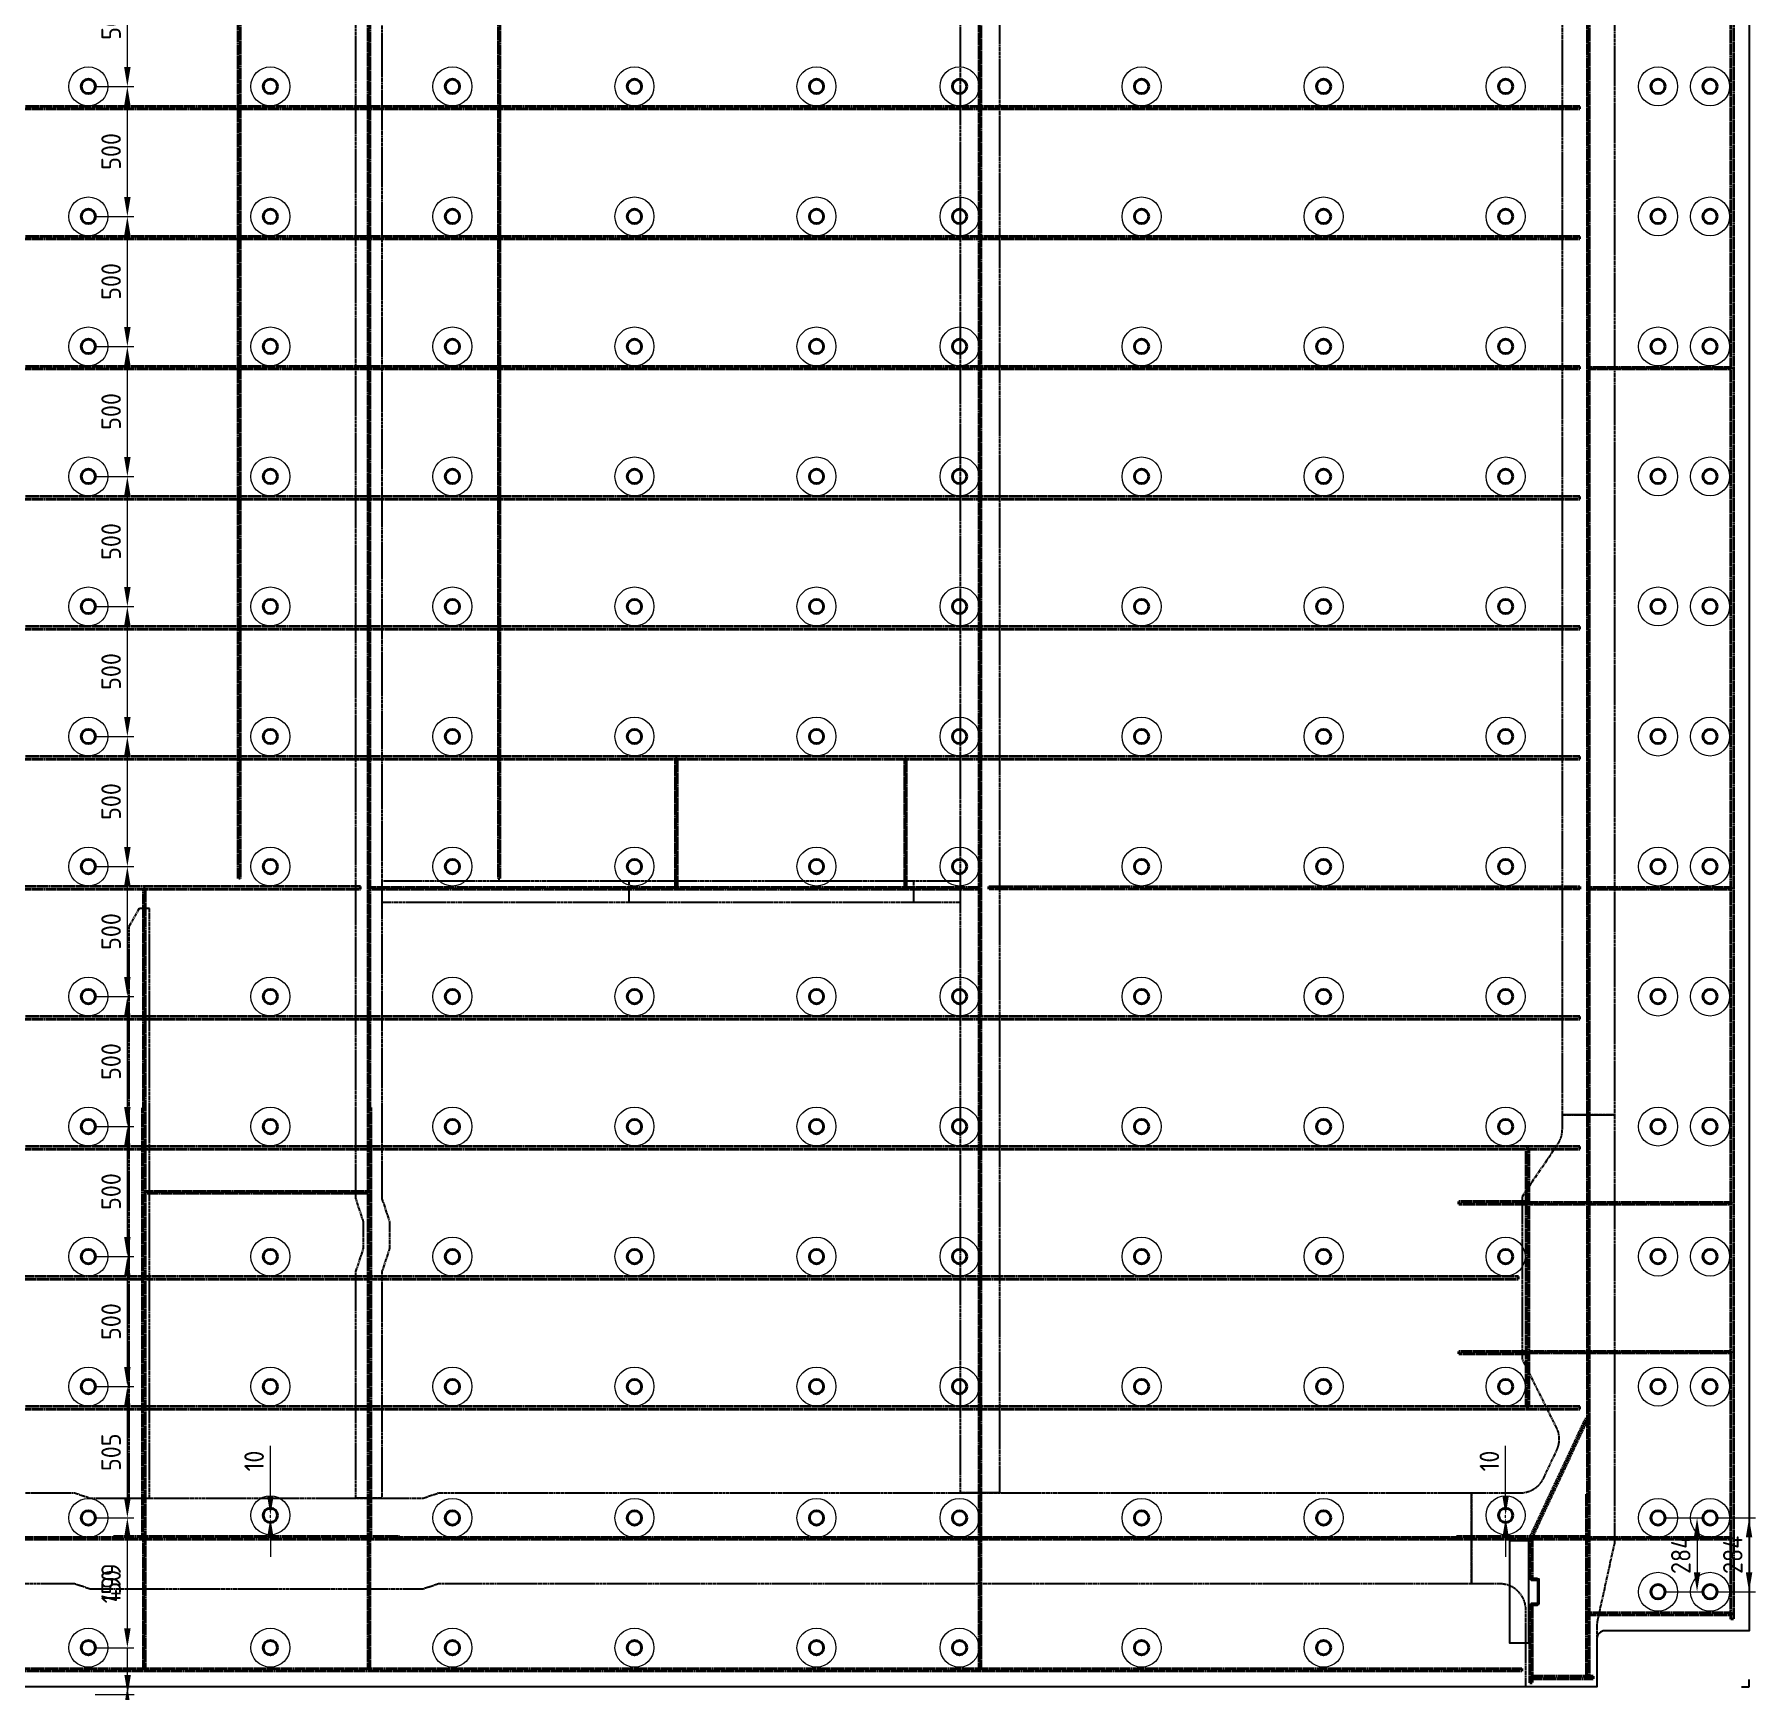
# Model space of a CAD drawing. Header units: millimetres. Extents: x -15442 to 12548, y -1071 to 35649.
# Drawn here: x 5634 to 12252, y 10159 to 16528 of the extents above; entities that cross this region are included whole.
import ezdxf

# ---------------------------------------------------------------- set-up
doc = ezdxf.new("R2010")
doc.units = ezdxf.units.MM
for name, pattern in [('AM_ISO02W050', [7.5, 6, -1.5]), ('AM_ISO08W050', [18, 12, -1.5, 3, -1.5]), ('AM_ISO09W050', [22.5, 12, -1.5, 3, -1.5, 3, -1.5])]:
    doc.linetypes.add(name, pattern=pattern)
for name, color, linetype, lineweight in [('Mechanical-AM_0', 7, 'Continuous', 40), ('Mechanical-AM_11', 3, 'AM_ISO09W050', 25), ('Mechanical-AM_3', 6, 'AM_ISO02W050', 35), ('Mechanical-AM_7', 4, 'AM_ISO08W050', 25), ('Mechanical-AM_9', 253, 'Continuous', 0)]:
    doc.layers.add(name, color=color, linetype=linetype, lineweight=lineweight)
doc.styles.get("Standard").update_dxf_attribs({"font": 'ISOCP.SHX'})
doc.dimstyles.new('AM_ISO', dxfattribs={"dimtxt": 3, "dimasz": 3, "dimexe": 1, "dimexo": 1, "dimgap": 1, "dimtad": 1, "dimdec": 0, "dimdsep": 46, "dimtxsty": 'Standard', "dimcen": 0, "dimclrd": 256, "dimclre": 256, "dimclrt": 2, "dimadec": 0, "dimazin": 2, "dimtp": 0.1, "dimtm": 0.1, "dimtfac": 0.71, "dimtdec": 0, "dimtmove": 0, "dimatfit": 3, "dimfxl": 1, "dimtzin": 0, "dimlwd": -1, "dimlwe": -1, "dimarcsym": 1})

# ---------------------------------------------------------------- blocks, each defined once
blk = doc.blocks.new('cover in closed box DN90xSCH40')
for points in [[(30, 51), (5, 51), (5, 45), (30, 45)], [(36, -48), (36, 48), (30, 48), (30, -48)], [(30, -45), (5, -45), (5, -51), (30, -51)]]:
    blk.add_lwpolyline(points, close=True)
for points in [[(5, 51), (2, 51), (5, 48)], [(30, 48), (30, 51), (33, 48)], [(5, -51), (5, -48), (2, -51)], [(30, -48), (30, -51), (33, -48)]]:
    blk.add_solid(points)
blk = doc.blocks.new('*D2284')
at = {"layer": 'Defpoints', "color": 0, "transparency": 16777216}
for p in [(5841.2, 10324.2), (5991.2, 10324.2), (5841.2, 10174.2)]:
    blk.add_point(p, dxfattribs=at)
at = {"layer": 'Mechanical-AM_9', "transparency": 16777216}
for p, q in [((5991.2, 10399.2), (5991.2, 10644.3)), ((5866.2, 10324.2), (6016.2, 10324.2)), ((5991.2, 10174.2), (5991.2, 10324.2)), ((5866.2, 10174.2), (6016.2, 10174.2)), ((5991.2, 10099.2), (5991.2, 10024.2))]:
    blk.add_line(p, q, dxfattribs=at)
for points in [[(5978.7, 10399.2), (6003.7, 10399.2), (5991.2, 10324.2)], [(5978.7, 10099.2), (6003.7, 10099.2), (5991.2, 10174.2)]]:
    blk.add_solid(points, dxfattribs=at)
at = {"layer": 'Mechanical-AM_9', "color": 2, "transparency": 16777216, "insert": (5928.7, 10559.3), "char_height": 75, "attachment_point": 5, "rotation": 90}
blk.add_mtext('150', dxfattribs=at)
blk = doc.blocks.new('*D2283')
at = {"layer": 'Defpoints', "color": 0, "transparency": 16777216}
for p in [(5841.2, 10823.3), (5991.2, 10823.3), (5841.2, 10324.2)]:
    blk.add_point(p, dxfattribs=at)
at = {"layer": 'Mechanical-AM_9', "transparency": 16777216}
for p, q in [((5866.2, 10823.3), (6016.2, 10823.3)), ((5991.2, 10399.2), (5991.2, 10748.3)), ((5866.2, 10324.2), (6016.2, 10324.2))]:
    blk.add_line(p, q, dxfattribs=at)
for points in [[(5978.7, 10748.3), (6003.7, 10748.3), (5991.2, 10823.3)], [(5978.7, 10399.2), (6003.7, 10399.2), (5991.2, 10324.2)]]:
    blk.add_solid(points, dxfattribs=at)
at = {"layer": 'Mechanical-AM_9', "color": 2, "transparency": 16777216, "insert": (5928.7, 10573.8), "char_height": 75, "attachment_point": 5, "rotation": 90}
blk.add_mtext('499', dxfattribs=at)
blk = doc.blocks.new('*D2282')
at = {"layer": 'Defpoints', "color": 0, "transparency": 16777216}
for p in [(5841.2, 11328.3), (5991.2, 11328.3), (5841.2, 10823.3)]:
    blk.add_point(p, dxfattribs=at)
at = {"layer": 'Mechanical-AM_9', "transparency": 16777216}
for p, q in [((5866.2, 11328.3), (6016.2, 11328.3)), ((5991.2, 10898.3), (5991.2, 11253.3)), ((5866.2, 10823.3), (6016.2, 10823.3))]:
    blk.add_line(p, q, dxfattribs=at)
for points in [[(5978.7, 11253.3), (6003.7, 11253.3), (5991.2, 11328.3)], [(5978.7, 10898.3), (6003.7, 10898.3), (5991.2, 10823.3)]]:
    blk.add_solid(points, dxfattribs=at)
at = {"layer": 'Mechanical-AM_9', "color": 2, "transparency": 16777216, "insert": (5928.7, 11075.8), "char_height": 75, "attachment_point": 5, "rotation": 90}
blk.add_mtext('505', dxfattribs=at)
blk = doc.blocks.new('*D2281')
at = {"layer": 'Defpoints', "color": 0, "transparency": 16777216}
for p in [(5841.2, 11828.3), (5991.2, 11828.3), (5841.2, 11328.3)]:
    blk.add_point(p, dxfattribs=at)
at = {"layer": 'Mechanical-AM_9', "transparency": 16777216}
for p, q in [((5866.2, 11828.3), (6016.2, 11828.3)), ((5991.2, 11403.3), (5991.2, 11753.3)), ((5866.2, 11328.3), (6016.2, 11328.3))]:
    blk.add_line(p, q, dxfattribs=at)
for points in [[(5978.7, 11753.3), (6003.7, 11753.3), (5991.2, 11828.3)], [(5978.7, 11403.3), (6003.7, 11403.3), (5991.2, 11328.3)]]:
    blk.add_solid(points, dxfattribs=at)
at = {"layer": 'Mechanical-AM_9', "color": 2, "transparency": 16777216, "insert": (5928.7, 11578.3), "char_height": 75, "attachment_point": 5, "rotation": 90}
blk.add_mtext('500', dxfattribs=at)
blk = doc.blocks.new('*D2280')
at = {"layer": 'Defpoints', "color": 0, "transparency": 16777216}
for p in [(5841.2, 12328.3), (5991.2, 12328.3), (5841.2, 11828.3)]:
    blk.add_point(p, dxfattribs=at)
at = {"layer": 'Mechanical-AM_9', "transparency": 16777216}
for p, q in [((5866.2, 12328.3), (6016.2, 12328.3)), ((5991.2, 11903.3), (5991.2, 12253.3)), ((5866.2, 11828.3), (6016.2, 11828.3))]:
    blk.add_line(p, q, dxfattribs=at)
for points in [[(5978.7, 12253.3), (6003.7, 12253.3), (5991.2, 12328.3)], [(5978.7, 11903.3), (6003.7, 11903.3), (5991.2, 11828.3)]]:
    blk.add_solid(points, dxfattribs=at)
at = {"layer": 'Mechanical-AM_9', "color": 2, "transparency": 16777216, "insert": (5928.7, 12078.3), "char_height": 75, "attachment_point": 5, "rotation": 90}
blk.add_mtext('500', dxfattribs=at)
blk = doc.blocks.new('*D2279')
at = {"layer": 'Defpoints', "color": 0, "transparency": 16777216}
for p in [(5841.2, 12828.3), (5991.2, 12828.3), (5841.2, 12328.3)]:
    blk.add_point(p, dxfattribs=at)
at = {"layer": 'Mechanical-AM_9', "transparency": 16777216}
for p, q in [((5866.2, 12828.3), (6016.2, 12828.3)), ((5991.2, 12403.3), (5991.2, 12753.3)), ((5866.2, 12328.3), (6016.2, 12328.3))]:
    blk.add_line(p, q, dxfattribs=at)
for points in [[(5978.7, 12753.3), (6003.7, 12753.3), (5991.2, 12828.3)], [(5978.7, 12403.3), (6003.7, 12403.3), (5991.2, 12328.3)]]:
    blk.add_solid(points, dxfattribs=at)
at = {"layer": 'Mechanical-AM_9', "color": 2, "transparency": 16777216, "insert": (5928.7, 12578.3), "char_height": 75, "attachment_point": 5, "rotation": 90}
blk.add_mtext('500', dxfattribs=at)
blk = doc.blocks.new('*D2278')
at = {"layer": 'Defpoints', "color": 0, "transparency": 16777216}
for p in [(5841.2, 13328.3), (5991.2, 13328.3), (5841.2, 12828.3)]:
    blk.add_point(p, dxfattribs=at)
at = {"layer": 'Mechanical-AM_9', "transparency": 16777216}
for p, q in [((5866.2, 13328.3), (6016.2, 13328.3)), ((5991.2, 12903.3), (5991.2, 13253.3)), ((5866.2, 12828.3), (6016.2, 12828.3))]:
    blk.add_line(p, q, dxfattribs=at)
for points in [[(5978.7, 13253.3), (6003.7, 13253.3), (5991.2, 13328.3)], [(5978.7, 12903.3), (6003.7, 12903.3), (5991.2, 12828.3)]]:
    blk.add_solid(points, dxfattribs=at)
at = {"layer": 'Mechanical-AM_9', "color": 2, "transparency": 16777216, "insert": (5928.7, 13078.3), "char_height": 75, "attachment_point": 5, "rotation": 90}
blk.add_mtext('500', dxfattribs=at)
blk = doc.blocks.new('*D2277')
at = {"layer": 'Defpoints', "color": 0, "transparency": 16777216}
for p in [(5841.2, 13828.3), (5991.2, 13828.3), (5841.2, 13328.3)]:
    blk.add_point(p, dxfattribs=at)
at = {"layer": 'Mechanical-AM_9', "transparency": 16777216}
for p, q in [((5866.2, 13828.3), (6016.2, 13828.3)), ((5991.2, 13403.3), (5991.2, 13753.3)), ((5866.2, 13328.3), (6016.2, 13328.3))]:
    blk.add_line(p, q, dxfattribs=at)
for points in [[(5978.7, 13753.3), (6003.7, 13753.3), (5991.2, 13828.3)], [(5978.7, 13403.3), (6003.7, 13403.3), (5991.2, 13328.3)]]:
    blk.add_solid(points, dxfattribs=at)
at = {"layer": 'Mechanical-AM_9', "color": 2, "transparency": 16777216, "insert": (5928.7, 13578.3), "char_height": 75, "attachment_point": 5, "rotation": 90}
blk.add_mtext('500', dxfattribs=at)
blk = doc.blocks.new('*D2276')
at = {"layer": 'Defpoints', "color": 0, "transparency": 16777216}
for p in [(5841.2, 14328.3), (5991.2, 14328.3), (5841.2, 13828.3)]:
    blk.add_point(p, dxfattribs=at)
at = {"layer": 'Mechanical-AM_9', "transparency": 16777216}
for p, q in [((5866.2, 14328.3), (6016.2, 14328.3)), ((5991.2, 13903.3), (5991.2, 14253.3)), ((5866.2, 13828.3), (6016.2, 13828.3))]:
    blk.add_line(p, q, dxfattribs=at)
for points in [[(5978.7, 14253.3), (6003.7, 14253.3), (5991.2, 14328.3)], [(5978.7, 13903.3), (6003.7, 13903.3), (5991.2, 13828.3)]]:
    blk.add_solid(points, dxfattribs=at)
at = {"layer": 'Mechanical-AM_9', "color": 2, "transparency": 16777216, "insert": (5928.7, 14078.3), "char_height": 75, "attachment_point": 5, "rotation": 90}
blk.add_mtext('500', dxfattribs=at)
blk = doc.blocks.new('*D2275')
at = {"layer": 'Defpoints', "color": 0, "transparency": 16777216}
for p in [(5841.2, 14828.3), (5991.2, 14828.3), (5841.2, 14328.3)]:
    blk.add_point(p, dxfattribs=at)
at = {"layer": 'Mechanical-AM_9', "transparency": 16777216}
for p, q in [((5866.2, 14828.3), (6016.2, 14828.3)), ((5991.2, 14403.3), (5991.2, 14753.3)), ((5866.2, 14328.3), (6016.2, 14328.3))]:
    blk.add_line(p, q, dxfattribs=at)
for points in [[(5978.7, 14753.3), (6003.7, 14753.3), (5991.2, 14828.3)], [(5978.7, 14403.3), (6003.7, 14403.3), (5991.2, 14328.3)]]:
    blk.add_solid(points, dxfattribs=at)
at = {"layer": 'Mechanical-AM_9', "color": 2, "transparency": 16777216, "insert": (5928.7, 14578.3), "char_height": 75, "attachment_point": 5, "rotation": 90}
blk.add_mtext('500', dxfattribs=at)
blk = doc.blocks.new('*D2274')
at = {"layer": 'Defpoints', "color": 0, "transparency": 16777216}
for p in [(5841.2, 15328.3), (5991.2, 15328.3), (5841.2, 14828.3)]:
    blk.add_point(p, dxfattribs=at)
at = {"layer": 'Mechanical-AM_9', "transparency": 16777216}
for p, q in [((5866.2, 15328.3), (6016.2, 15328.3)), ((5991.2, 14903.3), (5991.2, 15253.3)), ((5866.2, 14828.3), (6016.2, 14828.3))]:
    blk.add_line(p, q, dxfattribs=at)
for points in [[(5978.7, 15253.3), (6003.7, 15253.3), (5991.2, 15328.3)], [(5978.7, 14903.3), (6003.7, 14903.3), (5991.2, 14828.3)]]:
    blk.add_solid(points, dxfattribs=at)
at = {"layer": 'Mechanical-AM_9', "color": 2, "transparency": 16777216, "insert": (5928.7, 15078.3), "char_height": 75, "attachment_point": 5, "rotation": 90}
blk.add_mtext('500', dxfattribs=at)
blk = doc.blocks.new('*D2273')
at = {"layer": 'Defpoints', "color": 0, "transparency": 16777216}
for p in [(5841.2, 15828.3), (5991.2, 15828.3), (5841.2, 15328.3)]:
    blk.add_point(p, dxfattribs=at)
at = {"layer": 'Mechanical-AM_9', "transparency": 16777216}
for p, q in [((5866.2, 15828.3), (6016.2, 15828.3)), ((5991.2, 15403.3), (5991.2, 15753.3)), ((5866.2, 15328.3), (6016.2, 15328.3))]:
    blk.add_line(p, q, dxfattribs=at)
for points in [[(5978.7, 15753.3), (6003.7, 15753.3), (5991.2, 15828.3)], [(5978.7, 15403.3), (6003.7, 15403.3), (5991.2, 15328.3)]]:
    blk.add_solid(points, dxfattribs=at)
at = {"layer": 'Mechanical-AM_9', "color": 2, "transparency": 16777216, "insert": (5928.7, 15578.3), "char_height": 75, "attachment_point": 5, "rotation": 90}
blk.add_mtext('500', dxfattribs=at)
blk = doc.blocks.new('*D2272')
at = {"layer": 'Defpoints', "color": 0, "transparency": 16777216}
for p in [(5841.2, 16328.3), (5991.2, 16328.3), (5841.2, 15828.3)]:
    blk.add_point(p, dxfattribs=at)
at = {"layer": 'Mechanical-AM_9', "transparency": 16777216}
for p, q in [((5866.2, 16328.3), (6016.2, 16328.3)), ((5991.2, 15903.3), (5991.2, 16253.3)), ((5866.2, 15828.3), (6016.2, 15828.3))]:
    blk.add_line(p, q, dxfattribs=at)
for points in [[(5978.7, 16253.3), (6003.7, 16253.3), (5991.2, 16328.3)], [(5978.7, 15903.3), (6003.7, 15903.3), (5991.2, 15828.3)]]:
    blk.add_solid(points, dxfattribs=at)
at = {"layer": 'Mechanical-AM_9', "color": 2, "transparency": 16777216, "insert": (5928.7, 16078.3), "char_height": 75, "attachment_point": 5, "rotation": 90}
blk.add_mtext('500', dxfattribs=at)
blk = doc.blocks.new('*D2271')
at = {"layer": 'Defpoints', "color": 0, "transparency": 16777216}
for p in [(5841.2, 16828.3), (5991.2, 16828.3), (5841.2, 16328.3)]:
    blk.add_point(p, dxfattribs=at)
at = {"layer": 'Mechanical-AM_9', "transparency": 16777216}
for p, q in [((5866.2, 16828.3), (6016.2, 16828.3)), ((5991.2, 16403.3), (5991.2, 16753.3)), ((5866.2, 16328.3), (6016.2, 16328.3))]:
    blk.add_line(p, q, dxfattribs=at)
for points in [[(5978.7, 16753.3), (6003.7, 16753.3), (5991.2, 16828.3)], [(5978.7, 16403.3), (6003.7, 16403.3), (5991.2, 16328.3)]]:
    blk.add_solid(points, dxfattribs=at)
at = {"layer": 'Mechanical-AM_9', "color": 2, "transparency": 16777216, "insert": (5928.7, 16578.3), "char_height": 75, "attachment_point": 5, "rotation": 90}
blk.add_mtext('500', dxfattribs=at)
blk = doc.blocks.new('*D2255')
at = {"layer": 'Defpoints', "color": 0, "transparency": 16777216}
for p in [(12077.3, 10823.3), (12077.3, 10539.2), (12227.3, 10539.2)]:
    blk.add_point(p, dxfattribs=at)
at = {"layer": 'Mechanical-AM_9', "transparency": 16777216}
for p, q in [((12102.3, 10823.3), (12252.3, 10823.3)), ((12227.3, 10748.3), (12227.3, 10614.2)), ((12102.3, 10539.2), (12252.3, 10539.2))]:
    blk.add_line(p, q, dxfattribs=at)
for points in [[(12214.8, 10748.3), (12239.8, 10748.3), (12227.3, 10823.3)], [(12214.8, 10614.2), (12239.8, 10614.2), (12227.3, 10539.2)]]:
    blk.add_solid(points, dxfattribs=at)
at = {"layer": 'Mechanical-AM_9', "color": 2, "transparency": 16777216, "insert": (12164.8, 10681.3), "char_height": 75, "attachment_point": 5, "rotation": 90}
blk.add_mtext('284', dxfattribs=at)
blk = doc.blocks.new('*D2253')
at = {"layer": 'Defpoints', "color": 0, "transparency": 16777216}
for p in [(11877.3, 10823.3), (11877.3, 10539.2), (12027.3, 10539.2)]:
    blk.add_point(p, dxfattribs=at)
at = {"layer": 'Mechanical-AM_9', "transparency": 16777216}
for p, q in [((11902.3, 10823.3), (12052.3, 10823.3)), ((12027.3, 10748.3), (12027.3, 10614.2)), ((11902.3, 10539.2), (12052.3, 10539.2))]:
    blk.add_line(p, q, dxfattribs=at)
for points in [[(12014.8, 10748.3), (12039.8, 10748.3), (12027.3, 10823.3)], [(12014.8, 10614.2), (12039.8, 10614.2), (12027.3, 10539.2)]]:
    blk.add_solid(points, dxfattribs=at)
at = {"layer": 'Mechanical-AM_9', "color": 2, "transparency": 16777216, "insert": (11964.8, 10681.3), "char_height": 75, "attachment_point": 5, "rotation": 90}
blk.add_mtext('284', dxfattribs=at)
blk = doc.blocks.new('*D2308')
at = {"layer": 'Defpoints', "color": 0, "transparency": 16777216}
for p in [(6541.2, 10833.3), (6541.2, 10833.3), (6541.2, 10823.3)]:
    blk.add_point(p, dxfattribs=at)
at = {"layer": 'Mechanical-AM_9', "transparency": 16777216}
for p, q in [((6541.2, 10908.3), (6541.2, 11100.9)), ((6541.2, 10823.3), (6541.2, 10833.3)), ((6541.2, 10748.3), (6541.2, 10673.3))]:
    blk.add_line(p, q, dxfattribs=at)
for points in [[(6528.7, 10908.3), (6553.7, 10908.3), (6541.2, 10833.3)], [(6528.7, 10748.3), (6553.7, 10748.3), (6541.2, 10823.3)]]:
    blk.add_solid(points, dxfattribs=at)
at = {"layer": 'Mechanical-AM_9', "color": 2, "transparency": 16777216, "insert": (6478.7, 11042.1), "char_height": 75, "attachment_point": 5, "rotation": 90}
blk.add_mtext('10', dxfattribs=at)
blk = doc.blocks.new('*D2309')
at = {"layer": 'Defpoints', "color": 0, "transparency": 16777216}
for p in [(11291.2, 10833.3), (11291.2, 10833.3), (11291.2, 10823.3)]:
    blk.add_point(p, dxfattribs=at)
at = {"layer": 'Mechanical-AM_9', "transparency": 16777216}
for p, q in [((11291.2, 10908.3), (11291.2, 11100.9)), ((11291.2, 10823.3), (11291.2, 10833.3)), ((11291.2, 10748.3), (11291.2, 10673.3))]:
    blk.add_line(p, q, dxfattribs=at)
for points in [[(11278.7, 10908.3), (11303.7, 10908.3), (11291.2, 10833.3)], [(11278.7, 10748.3), (11303.7, 10748.3), (11291.2, 10823.3)]]:
    blk.add_solid(points, dxfattribs=at)
at = {"layer": 'Mechanical-AM_9', "color": 2, "transparency": 16777216, "insert": (11228.7, 11042.1), "char_height": 75, "attachment_point": 5, "rotation": 90}
blk.add_mtext('10', dxfattribs=at)
blk = doc.blocks.new('*D2362')
at = {"layer": 'Defpoints', "color": 0, "transparency": 16777216}
for p in [(5842.3, 10144.2), (5842.3, 9994.2), (5992.3, 9994.2)]:
    blk.add_point(p, dxfattribs=at)
at = {"layer": 'Mechanical-AM_9', "transparency": 16777216}
for p, q in [((5992.3, 10219.2), (5992.3, 10294.2)), ((5867.3, 10144.2), (6017.3, 10144.2)), ((5992.3, 10144.2), (5992.3, 9994.2)), ((5867.3, 9994.2), (6017.3, 9994.2)), ((5992.3, 9919.2), (5992.3, 9674.2))]:
    blk.add_line(p, q, dxfattribs=at)
for points in [[(5979.8, 10219.2), (6004.8, 10219.2), (5992.3, 10144.2)], [(5979.8, 9919.2), (6004.8, 9919.2), (5992.3, 9994.2)]]:
    blk.add_solid(points, dxfattribs=at)
at = {"layer": 'Mechanical-AM_9', "color": 2, "transparency": 16777216, "insert": (5929.8, 9759.2), "char_height": 75, "attachment_point": 5, "rotation": 90}
blk.add_mtext('150', dxfattribs=at)
blk = doc.blocks.new('PNL_01_2_L.H_2_2_2_2_2_2', base_point=(-542.7, 10174.2))
for centre in [(5841.2, 16328.3), (6541.2, 16328.3), (7241.2, 16328.3), (7941.2, 16328.3), (8641.2, 16328.3), (9191.2, 16328.3), (9891.2, 16328.3), (10591.2, 16328.3), (11291.2, 16328.3), (11877.3, 16328.3), (12077.3, 16328.3), (5841.2, 15828.3), (6541.2, 15828.3), (7241.2, 15828.3), (7941.2, 15828.3), (8641.2, 15828.3), (9191.2, 15828.3), (9891.2, 15828.3), (10591.2, 15828.3), (11291.2, 15828.3), (11877.3, 15828.3), (12077.3, 15828.3), (5841.2, 15328.3), (6541.2, 15328.3), (7241.2, 15328.3), (7941.2, 15328.3), (8641.2, 15328.3), (9191.2, 15328.3), (9891.2, 15328.3), (10591.2, 15328.3), (11291.2, 15328.3), (11877.3, 15328.3), (12077.3, 15328.3), (5841.2, 14828.3), (6541.2, 14828.3), (7241.2, 14828.3), (7941.2, 14828.3), (8641.2, 14828.3), (9191.2, 14828.3), (9891.2, 14828.3), (10591.2, 14828.3), (11291.2, 14828.3), (11877.3, 14828.3), (12077.3, 14828.3), (5841.2, 14328.3), (6541.2, 14328.3), (7241.2, 14328.3), (7941.2, 14328.3), (8641.2, 14328.3), (9191.2, 14328.3), (9891.2, 14328.3), (10591.2, 14328.3), (11291.2, 14328.3), (11877.3, 14328.3), (12077.3, 14328.3), (5841.2, 13828.3), (6541.2, 13828.3), (7241.2, 13828.3), (7941.2, 13828.3), (8641.2, 13828.3), (9191.2, 13828.3), (9891.2, 13828.3), (10591.2, 13828.3), (11291.2, 13828.3), (11877.3, 13828.3), (12077.3, 13828.3), (5841.2, 13328.3), (6541.2, 13328.3), (7241.2, 13328.3), (7941.2, 13328.3), (8641.2, 13328.3), (9191.2, 13328.3), (9891.2, 13328.3), (10591.2, 13328.3), (11291.2, 13328.3), (11877.3, 13328.3), (12077.3, 13328.3), (5841.2, 12828.3), (6541.2, 12828.3), (7241.2, 12828.3), (7941.2, 12828.3), (8641.2, 12828.3), (9191.2, 12828.3), (9891.2, 12828.3), (10591.2, 12828.3), (11291.2, 12828.3), (11877.3, 12828.3), (12077.3, 12828.3), (5841.2, 12328.3), (6541.2, 12328.3), (7241.2, 12328.3), (7941.2, 12328.3), (8641.2, 12328.3), (9191.2, 12328.3), (9891.2, 12328.3), (10591.2, 12328.3), (11291.2, 12328.3), (11877.3, 12328.3), (12077.3, 12328.3), (5841.2, 11828.3), (6541.2, 11828.3), (7241.2, 11828.3), (7941.2, 11828.3), (8641.2, 11828.3), (9191.2, 11828.3), (9891.2, 11828.3), (10591.2, 11828.3), (11291.2, 11828.3), (11877.3, 11828.3), (12077.3, 11828.3), (5841.2, 11328.3), (6541.2, 11328.3), (7241.2, 11328.3), (7941.2, 11328.3), (8641.2, 11328.3), (9191.2, 11328.3), (9891.2, 11328.3), (10591.2, 11328.3), (11291.2, 11328.3), (11877.3, 11328.3), (12077.3, 11328.3), (6541.2, 10833.3), (11291.2, 10833.3), (5841.2, 10823.3), (7241.2, 10823.3), (7941.2, 10823.3), (8641.2, 10823.3), (9191.2, 10823.3), (9891.2, 10823.3), (10591.2, 10823.3), (5841.2, 10324.2), (6541.2, 10324.2), (7241.2, 10324.2), (7941.2, 10324.2), (8641.2, 10324.2), (9191.2, 10324.2), (9891.2, 10324.2), (10591.2, 10324.2)]:
    blk.add_circle(centre, 27.5)
at = {"color": 4}
for centre in [(11877.3, 10823.3), (12077.3, 10823.3), (11877.3, 10539.2), (12077.3, 10539.2)]:
    blk.add_circle(centre, 27.5, dxfattribs=at)
at = {"layer": 'Mechanical-AM_9'}
for centre in [(5841.2, 16328.3), (6541.2, 16328.3), (7241.2, 16328.3), (7941.2, 16328.3), (8641.2, 16328.3), (9191.2, 16328.3), (9891.2, 16328.3), (10591.2, 16328.3), (11291.2, 16328.3), (11877.3, 16328.3), (12077.3, 16328.3), (5841.2, 15828.3), (6541.2, 15828.3), (7241.2, 15828.3), (7941.2, 15828.3), (8641.2, 15828.3), (9191.2, 15828.3), (9891.2, 15828.3), (10591.2, 15828.3), (11291.2, 15828.3), (11877.3, 15828.3), (12077.3, 15828.3), (5841.2, 15328.3), (6541.2, 15328.3), (7241.2, 15328.3), (7941.2, 15328.3), (8641.2, 15328.3), (9191.2, 15328.3), (9891.2, 15328.3), (10591.2, 15328.3), (11291.2, 15328.3), (11877.3, 15328.3), (12077.3, 15328.3), (5841.2, 14828.3), (6541.2, 14828.3), (7241.2, 14828.3), (7941.2, 14828.3), (8641.2, 14828.3), (9191.2, 14828.3), (9891.2, 14828.3), (10591.2, 14828.3), (11291.2, 14828.3), (11877.3, 14828.3), (12077.3, 14828.3), (5841.2, 14328.3), (6541.2, 14328.3), (7241.2, 14328.3), (7941.2, 14328.3), (8641.2, 14328.3), (9191.2, 14328.3), (9891.2, 14328.3), (10591.2, 14328.3), (11291.2, 14328.3), (11877.3, 14328.3), (12077.3, 14328.3), (5841.2, 13828.3), (6541.2, 13828.3), (7241.2, 13828.3), (7941.2, 13828.3), (8641.2, 13828.3), (9191.2, 13828.3), (9891.2, 13828.3), (10591.2, 13828.3), (11291.2, 13828.3), (11877.3, 13828.3), (12077.3, 13828.3), (5841.2, 13328.3), (6541.2, 13328.3), (7241.2, 13328.3), (7941.2, 13328.3), (8641.2, 13328.3), (9191.2, 13328.3), (9891.2, 13328.3), (10591.2, 13328.3), (11291.2, 13328.3), (11877.3, 13328.3), (12077.3, 13328.3), (5841.2, 12828.3), (6541.2, 12828.3), (7241.2, 12828.3), (7941.2, 12828.3), (8641.2, 12828.3), (9191.2, 12828.3), (9891.2, 12828.3), (10591.2, 12828.3), (11291.2, 12828.3), (11877.3, 12828.3), (12077.3, 12828.3), (5841.2, 12328.3), (6541.2, 12328.3), (7241.2, 12328.3), (7941.2, 12328.3), (8641.2, 12328.3), (9191.2, 12328.3), (9891.2, 12328.3), (10591.2, 12328.3), (11291.2, 12328.3), (11877.3, 12328.3), (12077.3, 12328.3), (5841.2, 11828.3), (6541.2, 11828.3), (7241.2, 11828.3), (7941.2, 11828.3), (8641.2, 11828.3), (9191.2, 11828.3), (9891.2, 11828.3), (10591.2, 11828.3), (11291.2, 11828.3), (11877.3, 11828.3), (12077.3, 11828.3), (5841.2, 11328.3), (6541.2, 11328.3), (7241.2, 11328.3), (7941.2, 11328.3), (8641.2, 11328.3), (9191.2, 11328.3), (9891.2, 11328.3), (10591.2, 11328.3), (11291.2, 11328.3), (11877.3, 11328.3), (12077.3, 11328.3), (5841.2, 10823.3), (6541.2, 10833.3), (7241.2, 10823.3), (7941.2, 10823.3), (8641.2, 10823.3), (9191.2, 10823.3), (9891.2, 10823.3), (10591.2, 10823.3), (11291.2, 10833.3), (11877.3, 10823.3), (12077.3, 10823.3), (11877.3, 10539.2), (12077.3, 10539.2), (5841.2, 10324.2), (6541.2, 10324.2), (7241.2, 10324.2), (7941.2, 10324.2), (8641.2, 10324.2), (9191.2, 10324.2), (9891.2, 10324.2), (10591.2, 10324.2)]:
    blk.add_circle(centre, 75, dxfattribs=at)
for p1, p2, distance, picture, middle in [((5841.2, 16328.3), (5841.2, 16828.3), -150, '*D2271', (5928.7, 16578.3)), ((5841.2, 15828.3), (5841.2, 16328.3), -150, '*D2272', (5928.7, 16078.3)), ((5841.2, 15328.3), (5841.2, 15828.3), -150, '*D2273', (5928.7, 15578.3)), ((5841.2, 14828.3), (5841.2, 15328.3), -150, '*D2274', (5928.7, 15078.3)), ((5841.2, 14328.3), (5841.2, 14828.3), -150, '*D2275', (5928.7, 14578.3)), ((5841.2, 13828.3), (5841.2, 14328.3), -150, '*D2276', (5928.7, 14078.3)), ((5841.2, 13328.3), (5841.2, 13828.3), -150, '*D2277', (5928.7, 13578.3)), ((5841.2, 12828.3), (5841.2, 13328.3), -150, '*D2278', (5928.7, 13078.3)), ((5841.2, 12328.3), (5841.2, 12828.3), -150, '*D2279', (5928.7, 12578.3)), ((5841.2, 11828.3), (5841.2, 12328.3), -150, '*D2280', (5928.7, 12078.3)), ((5841.2, 11328.3), (5841.2, 11828.3), -150, '*D2281', (5928.7, 11578.3)), ((5841.2, 10823.3), (5841.2, 11328.3), -150, '*D2282', (5928.7, 11075.8)), ((6541.2, 10823.3), (6541.2, 10833.3), 0, '*D2308', (6478.7, 11042.1)), ((11291.2, 10823.3), (11291.2, 10833.3), 0, '*D2309', (11228.7, 11042.1)), ((5841.2, 10324.2), (5841.2, 10823.3), -150, '*D2283', (5928.7, 10573.8)), ((11877.3, 10823.3), (11877.3, 10539.2), 150, '*D2253', (11964.8, 10681.3)), ((12077.3, 10823.3), (12077.3, 10539.2), 150, '*D2255', (12164.8, 10681.3)), ((5841.2, 10174.2), (5841.2, 10324.2), -150, '*D2284', (5928.7, 10559.3))]:
    dim = blk.add_aligned_dim(p1=p1, p2=p2, distance=distance, dimstyle='AM_ISO', override={"dimscale": 25}, dxfattribs=at)
    dim.commit()
    dim.dimension.update_dxf_attribs({"geometry": picture, "text_midpoint": middle})
blk = doc.blocks.new('PNL_01_2_L.H_2_2_2_2_2_2_2', base_point=(-542.7, -1070.8))
at = {"layer": 'Mechanical-AM_9'}
dim = blk.add_aligned_dim(p1=(5842.3, 10144.2), p2=(5842.3, 9994.2), distance=150, dimstyle='AM_ISO', override={"dimscale": 25}, dxfattribs=at)
dim.commit()
dim.dimension.update_dxf_attribs({"geometry": '*D2362', "text_midpoint": (5929.8, 9759.2)})

msp = doc.modelspace()

# ---------------------------------------------------------------- linework, layer by layer
msp.add_lwpolyline([(-7.7, 24404.2), (11642.3, 24404.2), (11642.3, 23959.2, 0.414214), (11672.3, 23929.2), (12227.3, 23929.2), (12227.3, 10389.2), (11672.3, 10389.2, 0.414214), (11642.3, 10359.2), (11642.3, 10174.2), (-7.7, 10174.2), (-7.7, 10359.2, 0.414214), (-37.7, 10389.2), (-542.7, 10389.2), (-542.7, 23929.2), (-37.7, 23929.2, 0.414214), (-7.7, 23959.2)], format="xyb", close=True)
msp.add_lwpolyline([(11307.8, 10736.7), (11378.8, 10736.7), (11378.8, 10341.7), (11307.8, 10341.7)], close=True)
at = {"layer": 'Mechanical-AM_0', "linetype": 'AM_ISO02W050'}
for points in [[(9267.3, 23830.7), (9273.3, 23830.7), (9273.3, 10747.7), (9267.3, 10747.7)], [(11606.3, 23664.2), (11612.3, 23664.2), (11612.3, 10914.2), (11606.3, 10914.2)], [(6917.3, 12401.7), (6923.3, 12401.7), (6923.3, 23326.7), (6917.3, 23326.7)], [(11612.3, 15247.7), (12157.3, 15247.7), (12157.3, 15241.7), (11612.3, 15241.7)], [(8099.3, 13741.7), (8105.3, 13741.7), (8105.3, 13247.7), (8099.3, 13247.7)], [(8980.3, 13741.7), (8986.3, 13741.7), (8986.3, 13247.7), (8980.3, 13247.7)], [(6053.3, 13241.7), (6059.3, 13241.7), (6059.3, 12401.7), (6053.3, 12401.7)], [(6923.3, 13241.7), (9267.3, 13241.7), (9267.3, 13247.7), (6923.3, 13247.7)], [(11612.3, 13247.7), (12157.3, 13247.7), (12157.3, 13241.7), (11612.3, 13241.7)], [(6049.3, 12401.7), (6059.3, 12401.7), (6059.3, 10751.7), (6049.3, 10751.7)], [(6917.3, 12401.7), (6927.3, 12401.7), (6927.3, 10751.7), (6917.3, 10751.7)], [(11370.8, 11251.7), (11380.8, 11251.7), (11380.8, 12241.7), (11370.8, 12241.7)], [(6059.3, 12078.2), (6059.3, 12072.2), (6917.3, 12072.2), (6917.3, 12078.2)], [(11110.8, 12039.7), (11370.8, 12039.7), (11370.8, 12029.7), (11110.8, 12029.7)], [(11380.8, 12029.7), (11380.8, 12035.7), (11606.3, 12035.7), (11606.3, 12029.7)], [(11612.3, 12035.7), (12157.3, 12035.7), (12157.3, 12029.7), (11612.3, 12029.7)], [(11110.8, 11463.7), (11370.8, 11463.7), (11370.8, 11453.7), (11110.8, 11453.7)], [(11380.8, 11463.7), (11380.8, 11457.7), (11606.3, 11457.7), (11606.3, 11463.7)], [(11612.3, 11463.7), (12157.3, 11463.7), (12157.3, 11457.7), (11612.3, 11457.7)], [(11388.4, 10754.3), (11600.9, 11206.9), (11606.3, 11204.3), (11393.8, 10751.7)], [(11612.3, 10214.2), (11602.3, 10214.2), (11602.3, 10914.2), (11612.3, 10914.2)], [(532.3, 10741.7), (5938.3, 10741.7), (5938.3, 10747.7), (532.3, 10747.7)], [(5938.3, 10751.7), (7038.3, 10751.7), (7038.3, 10741.7), (5938.3, 10741.7)], [(6059.3, 10741.7), (6053.3, 10741.7), (6053.3, 10244.2), (6059.3, 10244.2)], [(6917.3, 10741.7), (6923.3, 10741.7), (6923.3, 10244.2), (6917.3, 10244.2)], [(7038.3, 10741.7), (11102.3, 10741.7), (11102.3, 10747.7), (7038.3, 10747.7)], [(9267.3, 10741.7), (9273.3, 10741.7), (9273.3, 10244.2), (9267.3, 10244.2)], [(11102.3, 10751.7), (11602.3, 10751.7), (11602.3, 10741.7), (11102.3, 10741.7)], [(11383.8, 10590.2), (11393.8, 10590.2), (11393.8, 10741.7), (11383.8, 10741.7)], [(11612.3, 10747.7), (12157.3, 10747.7), (12157.3, 10741.7), (11612.3, 10741.7)], [(11393.8, 10189.2), (11383.8, 10189.2), (11383.8, 10488.2), (11393.8, 10488.2)], [(11393.8, 10214.2), (11627.3, 10214.2), (11627.3, 10204.2), (11393.8, 10204.2)]]:
    msp.add_lwpolyline(points, close=True, dxfattribs=at)
at = {"layer": 'Mechanical-AM_11', "color": 4}
for p, q in [((7920.6, 13191.7), (7920.6, 13271.7)), ((9015.8, 13191.7), (9015.8, 13271.7))]:
    msp.add_line(p, q, dxfattribs=at)
at = {"layer": 'Mechanical-AM_11', "color": 3}
for points in [[(6870.3, 11770.8), (6899.8, 11860.7), (6899.8, 11960.7), (6870.3, 12050.6), (6870.3, 23713.7), (6970.3, 23713.7), (6970.3, 12050.6), (6999.8, 11960.7), (6999.8, 11860.7), (6970.3, 11770.8), (6970.3, 10899.2), (6870.3, 10899.2)], [(9345.3, 10919.7), (9195.3, 10919.7), (9195.3, 23658.7), (9345.3, 23658.7)], [(11709.3, 12374), (11509.3, 12374), (11509.3, 23303.7), (11709.3, 23303.7)], [(6970.3, 13191.7), (9195.3, 13191.7), (9195.3, 13271.7), (6970.3, 13271.7)], [(5996.8, 10899.2), (6076.8, 10899.2), (6076.8, 13133), (6076.8, 13166.7), (6036.7, 13166.7), (5996.8, 13097.7)], [(7188.3, 10569.7), (7128.3, 10549.2), (5848.3, 10549.2), (5788.3, 10569.7), (474.8, 10569.7), (474.8, 10919.7), (5788.3, 10919.7), (5848.3, 10899.2), (7128.3, 10899.2), (7188.3, 10919.7), (11159.8, 10919.7), (11159.8, 10569.7)]]:
    msp.add_lwpolyline(points, close=True, dxfattribs=at)
msp.add_lwpolyline([(11486.9, 11171), (11355.8, 11433.7), (11355.8, 12059.7), (11492.2, 12261.9, 0.149477), (11509.3, 12317.8), (11509.3, 12374), (11709.3, 12374), (11709.3, 10726.7), (11644.6, 10430.1, 0.053748), (11642.3, 10408.8), (11642.3, 10174.2), (11368.8, 10174.2), (11368.8, 10469.7, 0.414214), (11268.8, 10569.7), (11159.8, 10569.7), (11159.8, 10919.7), (11347.3, 10919.7, 0.29076), (11437.8, 10977.2), (11487.9, 11083.9, 0.229303)], format="xyb", close=True, dxfattribs=at)
at = {"layer": 'Mechanical-AM_3', "color": 30, "linetype": 'AM_ISO02W050'}
for points in [[(12167.3, 10434.2), (12157.3, 10434.2), (12157.3, 23851.7), (12167.3, 23851.7)], [(11576.3, 16251.7), (58.3, 16251.7), (58.3, 16241.7), (11576.3, 16241.7)], [(11576.3, 15751.7), (58.3, 15751.7), (58.3, 15741.7), (11576.3, 15741.7)], [(11576.3, 15251.7), (58.3, 15251.7), (58.3, 15241.7), (11576.3, 15241.7)], [(11576.3, 14751.7), (58.3, 14751.7), (58.3, 14741.7), (11576.3, 14741.7)], [(11576.3, 14251.7), (58.3, 14251.7), (58.3, 14241.7), (11576.3, 14241.7)], [(11576.3, 13751.7), (58.3, 13751.7), (58.3, 13741.7), (11576.3, 13741.7)], [(6887.3, 13251.7), (58.3, 13251.7), (58.3, 13241.7), (6887.3, 13241.7)], [(9303.3, 13251.7), (11576.3, 13251.7), (11576.3, 13241.7), (9303.3, 13241.7)], [(11576.3, 12751.7), (58.3, 12751.7), (58.3, 12741.7), (11576.3, 12741.7)], [(11576.3, 12251.7), (58.3, 12251.7), (58.3, 12241.7), (11576.3, 12241.7)], [(11340.8, 11751.7), (293.8, 11751.7), (293.8, 11741.7), (11340.8, 11741.7)], [(11576.3, 11251.7), (58.3, 11251.7), (58.3, 11241.7), (11576.3, 11241.7)], [(280.8, 10244.2), (11353.8, 10244.2), (11353.8, 10234.2), (280.8, 10234.2)]]:
    msp.add_lwpolyline(points, close=True, dxfattribs=at)
at = {"layer": 'Mechanical-AM_3', "color": 6, "linetype": 'AM_ISO02W050'}
for points in [[(6417.3, 13281.7), (6417.3, 21701.7), (6425.3, 21701.7), (6425.3, 13281.7)], [(7425.3, 13281.7), (7425.3, 21701.7), (7417.3, 21701.7), (7417.3, 13281.7)], [(11612.3, 10459.2), (12157.3, 10459.2), (12157.3, 10449.2), (11612.3, 10449.2)]]:
    msp.add_lwpolyline(points, close=True, dxfattribs=at)
at = {"layer": 'Mechanical-AM_7'}
msp.add_lwpolyline([(12198.7, 10174.2), (12227.3, 10174.2), (12227.3, 10202.2)], dxfattribs=at)

# ---------------------------------------------------------------- block references
msp.add_blockref('cover in closed box DN90xSCH40', (11383.8, 10539.2))
at = {"layer": 'Mechanical-AM_0'}
for name, p in [('PNL_01_2_L.H_2_2_2_2_2_2', (-542.7, 10174.2)), ('PNL_01_2_L.H_2_2_2_2_2_2_2', (-542.7, -1070.8))]:
    msp.add_blockref(name, p, dxfattribs=at)

doc.saveas('drawing.dxf')
